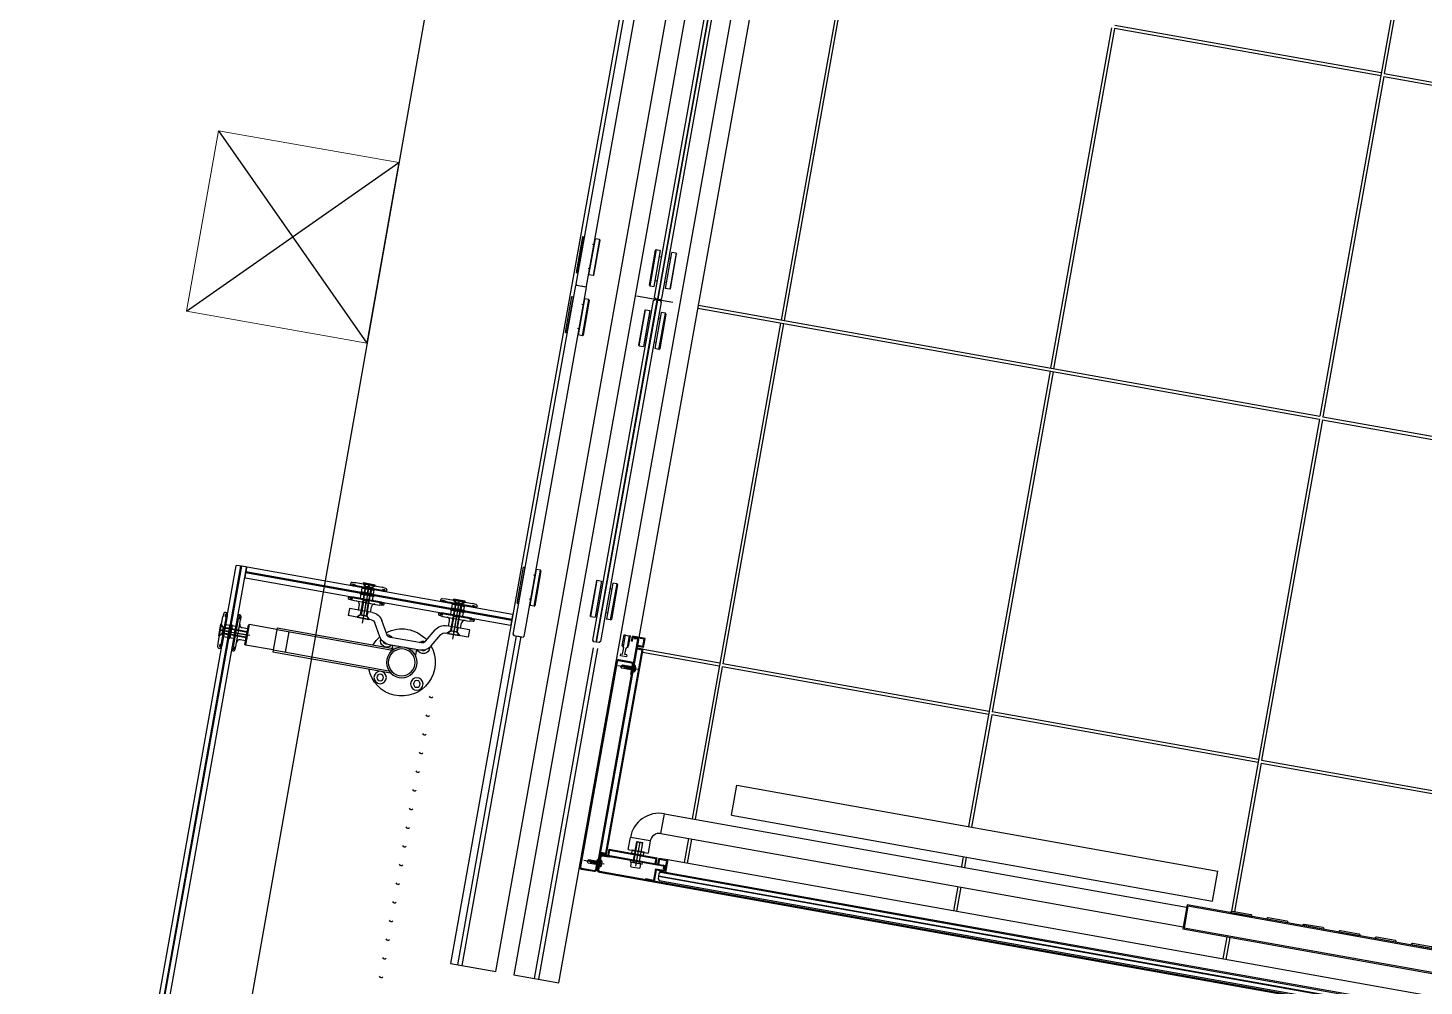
# Model space of a CAD drawing. Header units: centimetres. Extents: x 139057 to 200038, y 34824 to 80516.
# Drawn here: x 172767.7 to 172996.3, y 78361.9 to 78518.8 of the extents above; entities that cross this region are included whole.
import ezdxf

# ---------------------------------------------------------------- set-up
doc = ezdxf.new("R2010")
doc.units = ezdxf.units.CM
doc.header["$LTSCALE"] = 100
doc.layers.get('0').update_dxf_attribs({"lineweight": 0})
doc.layers.add('441_SERRAMENTI_001-AM_0', color=1, linetype='Continuous', lineweight=0)
doc.layers.add('ASFALTO', color=2, linetype='Continuous')
doc.layers.add('M-ASC', color=5, linetype='Continuous')

# ---------------------------------------------------------------- blocks, each defined once
blk = doc.blocks.new('A$C5FE15F62')
for p, q in [((0, 8.3), (19.6, 8.3)), ((0, 1.7), (19.6, 1.7)), ((0.8, 1.7), (0.8, 8.3)), ((20.9, 7), (18, 10)), ((20.9, 3), (18, 0)), ((31.9, 7), (20.9, 7)), ((31.9, 3), (20.9, 3)), ((31.9, 10), (31.9, 7)), ((31.9, 0), (31.9, 3))]:
    blk.add_line(p, q)
for points in [[(18, 10), (0, 10), (0, 8.3)], [(0, 1.7), (0, 0), (18, 0)], [(31.9, 0), (35, 0), (35, 10), (31.9, 10)]]:
    blk.add_lwpolyline(points)
blk = doc.blocks.new('5931_M10x35')
for p, q in [((35, 0), (-5.25, 0)), ((0, 5), (34.4, 5)), ((35, 4.4), (0, 4.4)), ((34.4, 5), (35, 4.4)), ((34.4, 5), (34.4, -5)), ((35, 4.4), (35, -4.4)), ((35, -4.4), (0, -4.4)), ((0, -5), (34.4, -5)), ((35, -4.4), (34.4, -5))]:
    blk.add_line(p, q)
blk.add_lwpolyline([(0, -8), (0, 8), (-6.5, 8), (-7.5, 7), (-7.5, -7), (-6.5, -8)], close=True)
blk = doc.blocks.new('VITE autoforante_M5x20')
for p, q in [((-7.7, 0), (26.4, 0)), ((-3.5, 2.6), (-3.5, -2.6)), ((0, 2.6), (18.9, 2.6)), ((5.3, -2.6), (4, 0.3)), ((7.6, -2.6), (5.3, 2.6)), ((9.8, -2.6), (7.6, 2.6)), ((12.1, -2.6), (9.8, 2.6)), ((12.1, -2.6), (9.8, 2.6)), ((14.4, -2.6), (12.1, 2.6)), ((16.7, -2.6), (14.4, 2.6)), ((18.9, 2.6), (14.9, 1.4)), ((18.9, 2.6), (21, 0)), ((0, -2.6), (18.9, -2.6)), ((18.9, -2.6), (16, -1.2)), ((18.9, -2.6), (21, 0))]:
    blk.add_line(p, q)
blk.add_lwpolyline([(0, 6.1), (0, -6.1), (-0.9, -6.1), (-0.9, 6.1)], close=True)
for centre, start, end in [((-0.2, 2), 102.01, 169.0652), ((-0.2, -2), 190.9348, 257.99)]:
    blk.add_arc(centre, 3.36, start, end)
blk = doc.blocks.new('6666666666666')
for p, q in [((1130, 0), (-1130, 0)), ((-1130, 0), (-1130, -75)), ((-530, -21), (-529, -20)), ((-530, -21), (-530, -28)), ((-530, -21), (-470, -21)), ((-471, -20), (-529, -20)), ((-471, -20), (-470, -21)), ((-470, -21), (-470, -28)), ((-80, -21), (-79, -20)), ((-80, -21), (-80, -28)), ((-80, -21), (-20, -21)), ((-21, -20), (-79, -20)), ((-21, -20), (-20, -21)), ((-20, -21), (-20, -28)), ((0, -2.5), (0, -62.5)), ((21, -20), (20, -21)), ((20, -21), (20, -28)), ((80, -21), (20, -21)), ((21, -20), (79, -20)), ((80, -21), (79, -20)), ((80, -21), (80, -28)), ((-580, -33.8), (-1130, -33.8)), ((-580, -41.2), (-1130, -41.2)), ((-570, -37.1), (-1, -37.1)), ((-570, -37.9), (-1, -37.9)), ((-470, -28), (-530, -28)), ((-520, -28), (-520, -31.1)), ((-520, -47), (-520, -43.9)), ((-480, -28), (-480, -31.1)), ((-480, -47), (-480, -43.9)), ((-20, -28), (-80, -28)), ((-70, -28), (-70, -31.1)), ((-70, -47), (-70, -43.9)), ((-30, -28), (-30, -31.1)), ((-30, -47), (-30, -43.9)), ((570, -37.1), (1, -37.1)), ((570, -37.9), (1, -37.9)), ((20, -28), (80, -28)), ((30, -28), (30, -31.1)), ((30, -47), (30, -43.9)), ((70, -28), (70, -31.1)), ((70, -47), (70, -43.9)), ((-470, -47), (-530, -47)), ((-530, -54), (-530, -47)), ((-530, -54), (-529, -55)), ((-530, -54), (-470, -54)), ((-471, -55), (-529, -55)), ((-471, -55), (-470, -54)), ((-470, -54), (-470, -47)), ((-20, -47), (-80, -47)), ((-80, -54), (-80, -47)), ((-80, -54), (-79, -55)), ((-80, -54), (-20, -54)), ((-21, -55), (-79, -55)), ((-21, -55), (-20, -54)), ((-20, -54), (-20, -47)), ((20, -47), (80, -47)), ((20, -54), (20, -47)), ((21, -55), (20, -54)), ((80, -54), (20, -54)), ((21, -55), (79, -55)), ((80, -54), (79, -55)), ((80, -54), (80, -47)), ((-1130, -75), (1130, -75)), ((-940, -108.5), (-940, -1365)), ((-938.5, -108.5), (-938.5, -1365)), ((-915, -105), (-936.5, -105)), ((-915, -106.5), (-936.5, -106.5)), ((-935, -103.5), (-554, -103.5)), ((-935, -103.5), (-935, -105)), ((-935, -105), (-554, -105)), ((-920, -103.5), (-920, -102)), ((-913, -120), (-913, -108.5)), ((-911.5, -105), (-911.5, -209.5)), ((-911.5, -120), (-911.5, -108.5)), ((-910, -105), (-910, -209.5)), ((-907.5, -105), (-909, -105)), ((-612, -102), (-612, -103.5)), ((-551.5, -97), (-553, -97)), ((-553, -97), (-553, -102.5)), ((-551.5, -97), (-553, -97)), ((-551.5, -97), (-551.5, -105)), ((-550, -105), (550, -105)), ((-2.5, -105), (-2.5, -1138.5)), ((2.5, -105), (2.5, -1138.5)), ((-913, -120), (-911.5, -120)), ((-913, -120), (-911.5, -120)), ((-573.5, -242.5), (-573.5, -115)), ((-568.5, -242.5), (-568.5, -115)), ((-895, -148.5), (-875, -148.5)), ((-895, -148.5), (-895, -181.5)), ((-875, -181.5), (-875, -148.5)), ((-875, -181.5), (-895, -181.5)), ((-938.5, -185), (-937, -185)), ((-938.5, -185), (-937, -185)), ((-938.5, -200), (-919.7, -200)), ((-938.5, -200), (-919.7, -200)), ((-937, -185), (-937, -198.5)), ((-937, -198.5), (-918.2, -198.5)), ((-933.9, -205), (-935.9, -207)), ((-925.1, -205), (-933.9, -205)), ((-929.9, -1365), (-929.9, -205)), ((-929.1, -1365), (-929.1, -205)), ((-923.1, -207), (-925.1, -205)), ((-919.7, -200), (-919.7, -211)), ((-919.7, -200), (-919.7, -211)), ((-918.2, -198.5), (-918.2, -211)), ((-860, -196.5), (-860, -1065)), ((-860, -196.5), (-827, -196.5)), ((-827, -196.5), (-827, -1065)), ((-935.9, -207), (-935.9, -1365)), ((-923.1, -1365), (-923.1, -207)), ((-919.7, -213.5), (-910, -213.5)), ((-919.7, -213.5), (-910, -213.5)), ((-917.2, -212), (-910, -212)), ((-917.2, -213.5), (-910, -213.5)), ((-912.5, -210.5), (-916.2, -210.5)), ((-916.2, -212), (-916.2, -210.5)), ((-912.5, -212), (-916.2, -212)), ((-910, -212), (-910, -213.5)), ((-860, -242.5), (-900, -242.5)), ((-860, -247.5), (-900, -247.5)), ((-2.5, -242.5), (-827, -242.5)), ((-573.5, -247.5), (-827, -247.5)), ((-573.5, -690.5), (-573.5, -247.5)), ((-568.5, -690.5), (-568.5, -247.5)), ((-2.5, -247.5), (-568.5, -247.5)), ((568.5, -242.5), (2.5, -242.5)), ((568.5, -247.5), (2.5, -247.5)), ((-810, -305), (-760, -305)), ((-810, -305), (-810, -1105)), ((-760, -305), (-760, -1105)), ((-860, -690.5), (-900, -690.5)), ((-860, -695.5), (-900, -695.5)), ((-810, -690.5), (-827, -690.5)), ((-810, -695.5), (-827, -695.5)), ((-2.5, -690.5), (-760, -690.5)), ((-573.5, -695.5), (-760, -695.5)), ((-573.5, -1138.5), (-573.5, -695.5)), ((-568.5, -1138.5), (-568.5, -695.5)), ((-2.5, -695.5), (-568.5, -695.5)), ((568.5, -690.5), (2.5, -690.5)), ((568.5, -695.5), (2.5, -695.5)), ((568.5, -1138.5), (568.5, -695.5)), ((573.5, -1138.5), (573.5, -695.5)), ((-810, -1105), (-760, -1105)), ((-863.5, -1138.5), (-900, -1138.5)), ((-2.5, -1138.5), (-820.9, -1138.5)), ((823.5, -1138.5), (2.5, -1138.5)), ((-863.5, -1143.5), (-900, -1143.5)), ((-573.5, -1143.5), (-820.5, -1143.5)), ((-573.5, -1143.5), (-573.5, -1586.5)), ((-568.5, -1143.5), (-568.5, -1586.5)), ((-2.5, -1143.5), (-568.5, -1143.5)), ((-2.5, -1143.5), (-2.5, -1586.5)), ((2.5, -1143.5), (2.5, -1586.5)), ((568.5, -1143.5), (2.5, -1143.5)), ((568.5, -1143.5), (568.5, -1586.5)), ((573.5, -1143.5), (573.5, -1586.5)), ((823.5, -1143.5), (573.5, -1143.5))]:
    blk.add_line(p, q)
at = {"linetype": 'Continuous'}
for p, q in [((-909, -105), (-909, -115)), ((-907.5, -105), (-907.5, -113.5)), ((-907.5, -113.5), (-569.5, -113.5)), ((-569.5, -113.5), (-569.5, -105)), ((-568, -115), (-568, -105)), ((-565, -115), (-565, -105)), ((-563.5, -113.5), (-563.5, -105)), ((-563.5, -113.5), (-551.5, -113.5)), ((-558, -95.3), (-558, -93.8)), ((-558, -93.8), (-550, -93.8)), ((-558, -95.3), (-551.5, -95.3)), ((-551.5, -113.5), (-551.5, -95.3)), ((-550, -115), (-550, -93.8)), ((-910, -117.5), (-900, -117.5)), ((-910, -119), (-910, -117.5)), ((-910, -119), (-901.5, -119)), ((-909, -115), (-568, -115)), ((-901.5, -119), (-901.5, -195.5)), ((-900, -117.5), (-900, -197)), ((-565, -115), (-550, -115)), ((-919.7, -205), (-921.2, -205)), ((-921.2, -205), (-921.2, -215)), ((-919.7, -205), (-919.7, -213.5)), ((-901.5, -195.5), (-910, -195.5)), ((-910, -195.5), (-910, -197)), ((-900, -197), (-910, -197)), ((-900, -200), (-910, -200)), ((-901.5, -201.5), (-910, -201.5)), ((-901.5, -201.5), (-901.5, -213.5)), ((-900, -200), (-900, -215)), ((-900, -215), (-921.2, -215)), ((-921.2, -1365), (-921.2, -215)), ((-901.5, -213.5), (-919.7, -213.5)), ((-900, -215), (-900, -2515))]:
    blk.add_line(p, q, dxfattribs=at)
for points in [[(-1, -33.1), (-1, -41.9), (-3, -43.9), (-568, -43.9), (-570, -41.9), (-570, -33.1), (-568, -31.1), (-3, -31.1)], [(1, -33.1), (1, -41.9), (3, -43.9), (568, -43.9), (570, -41.9), (570, -33.1), (568, -31.1), (3, -31.1)], [(-914.5, -155), (-914.5, -175), (-912, -175), (-912, -155)], [(-900, -175), (-895, -175), (-895, -155), (-900, -155)], [(-823.5, -1665), (-823.5, -1065), (-863.5, -1065), (-863.5, -1665)], [(-825.5, -1663), (-825.5, -1067), (-861.5, -1067), (-861.5, -1663)]]:
    blk.add_lwpolyline(points, close=True)
for points in [[(-612, -103.5), (-595.5, -103.5, 0.414214), (-592, -100), (-592, -78.5, 0.414214), (-595.5, -75), (-936.5, -75, 0.414214), (-940, -78.5), (-940, -100, 0.414214), (-936.5, -103.5), (-920, -103.5)], [(-612, -102), (-595.5, -102, 0.414214), (-593.5, -100), (-593.5, -78.5, 0.414214), (-595.5, -76.5), (-936.5, -76.5, 0.414214), (-938.5, -78.5), (-938.5, -100, 0.414214), (-936.5, -102), (-920, -102)]]:
    blk.add_lwpolyline(points, format="xyb")
for points in [[(-823.5, -1172), (-823.5, -1138), (-822, -1138, -0.414214), (-820.5, -1139.5), (-820.5, -1170.5, -0.414214), (-822, -1172)], [(-823.5, -1232), (-823.5, -1198), (-822, -1198, -0.414214), (-820.5, -1199.5), (-820.5, -1230.5, -0.414214), (-822, -1232)], [(-823.5, -1292), (-823.5, -1258), (-822, -1258, -0.414214), (-820.5, -1259.5), (-820.5, -1290.5, -0.414214), (-822, -1292)], [(-823.5, -1352), (-823.5, -1318), (-822, -1318, -0.414214), (-820.5, -1319.5), (-820.5, -1350.5, -0.414214), (-822, -1352)], [(-823.5, -1412), (-823.5, -1378), (-822, -1378, -0.414214), (-820.5, -1379.5), (-820.5, -1410.5, -0.414214), (-822, -1412)], [(-823.5, -1472), (-823.5, -1438), (-822, -1438, -0.414214), (-820.5, -1439.5), (-820.5, -1470.5, -0.414214), (-822, -1472)]]:
    blk.add_lwpolyline(points, format="xyb", close=True)
for centre, radius, start, end in [((-936.5, -108.5), 3.5, 90, 180), ((-936.5, -108.5), 2, 90, 180), ((-915, -108.5), 3.5, 0, 90), ((-915, -108.5), 2, 0, 90), ((-554, -102.5), 1, 270, 0), ((-554, -102.5), 2.5, 270, 0), ((-875, -196.5), 48, 0, 90), ((-875, -196.5), 15, 0, 90), ((-917.2, -211), 2.5, 180, 270), ((-917.2, -211), 1, 180, 270), ((-912.5, -209.5), 1, 270, 0), ((-912.5, -209.5), 2.5, 270, 0)]:
    blk.add_arc(centre, radius, start, end)
at = {"linetype": 'Continuous', "rotation": 90}
for p in [(-925.8, -106.5), (-602, -105)]:
    blk.add_blockref('VITE autoforante_M5x20', p, dxfattribs=at)
at = {"extrusion": (0, 0, -1), "zscale": -0.9999999999999999}
blk.add_blockref('A$C5FE15F62', (550, -90), dxfattribs=at)
blk.add_blockref('5931_M10x35', (-914.5, -165))
blk = doc.blocks.new('S05')
blk.add_arc((0.27, 0.5), 0.567, 118.0725, 241.9275)
blk = doc.blocks.new('VSEI_M10x16')
for p, q in [((0, 9.75), (0, -9.75)), ((0.5, 9.75), (0, 9.75)), ((16, 0), (0, 0)), ((0.5, 9.75), (0.5, -9.75)), ((0.5, 9.75), (5.25, 5)), ((5.25, 5), (15.4, 5)), ((5.25, 5), (5.25, -5)), ((5.25, 5), (5.25, -5)), ((16, 4.4), (5.25, 4.4)), ((15.4, 5), (16, 4.4)), ((15.4, 5), (15.4, -5)), ((16, 4.4), (16, -4.4)), ((0.5, -9.75), (0, -9.75)), ((0.5, -9.75), (5.25, -5)), ((16, -4.4), (5.25, -4.4)), ((5.25, -5), (15.4, -5)), ((16, -4.4), (15.4, -5))]:
    blk.add_line(p, q)
blk = doc.blocks.new('es5tertetert')
h = blk.add_hatch(color=256)
h.paths.add_polyline_path([(-30, -10, 1), (-26, -10, 1)])
h.paths.add_polyline_path([(-30, 10, 1), (-26, 10, 1)])
for p, q in [((-42.7, 28.2), (-43.5, 22)), ((-40.8, 30), (-38.5, 30)), ((-38.5, 27), (-40, 27)), ((-40, 27), (-40, 23)), ((-40, 23), (-38.5, 23)), ((-38.5, 30), (-38.5, 26.5)), ((-38.5, 23.5), (-38.5, -23.5)), ((-37, 25), (-37, -25)), ((-19.5, 25), (-19.5, -25)), ((-18, 30), (-18, 26.5)), ((-16.8, 30), (-18, 30)), ((-18, 27), (-16.5, 27)), ((-18, 23.5), (-18, -23.5)), ((-16.5, 23), (-18, 23)), ((-16.5, 27), (-16.5, 23)), ((-14.8, 28.2), (-14, 22)), ((-43.5, -22), (-43.5, 22)), ((-40, 5.5), (-43.5, 9)), ((-43.5, 0), (0, 0)), ((-40, 5.5), (-40, -5.5)), ((-40, 5.5), (-38.5, 5.5)), ((-38.5, 8), (-36.5, 10)), ((-38.5, 8), (-38.5, -8)), ((0, 5), (-38.5, 5)), ((0, 4.2), (-38.5, 4.2)), ((-30, 10), (-36.5, 10)), ((-36.5, -10), (-36.5, 10)), ((-30, 10), (-30, -10)), ((-26, 10), (-26, -10)), ((-18, 10), (-26, 10)), ((-14, -22), (-14, 22)), ((0, 10), (-9, 10)), ((0, 10), (0, -10)), ((-40, -5.5), (-43.5, -9)), ((-42.7, -28.2), (-43.5, -22)), ((-40, -5.5), (-38.5, -5.5)), ((0, -4.3), (-38.5, -4.3)), ((0, -5), (-38.5, -5)), ((-36.5, -10), (-38.5, -8)), ((-30, -10), (-36.5, -10)), ((-18, -10), (-26, -10)), ((-14.8, -28.2), (-14, -22)), ((0, -10), (-9, -10)), ((-38.5, -30), (-40.8, -30)), ((-40, -23), (-38.5, -23)), ((-40, -27), (-40, -23)), ((-38.5, -27), (-40, -27)), ((-38.5, -26.5), (-38.5, -30)), ((-16.5, -23), (-18, -23)), ((-18, -26.5), (-18, -30)), ((-18, -27), (-16.5, -27)), ((-18, -30), (-16.8, -30)), ((-16.5, -27), (-16.5, -23))]:
    blk.add_line(p, q)
for centre, radius in [((-38.5, 25), 1.5), ((-18, 25), 1.5), ((-28, 10), 2), ((-28, -10), 2), ((-38.5, -25), 1.5), ((-18, -25), 1.5)]:
    blk.add_circle(centre, radius)
for centre, radius, start, end in [((-40.8, 28), 2, 90, 172.875), ((-16.8, 28), 2, 7.125, 90), ((-28, 10), 2, 180, 0), ((-9, 15), 5, 180, 270), ((-28, -10), 2, 0, 180), ((-9, -15), 5, 90, 180), ((-40.8, -28), 2, 187.125, 270), ((-16.8, -28), 2, 270, 352.875)]:
    blk.add_arc(centre, radius, start, end)
blk.add_blockref('VSEI_M10x16', (-45, 0))
blk = doc.blocks.new('VSEI_M10x30')
for p, q in [((0, 9.75), (0, -9.75)), ((0.5, 9.75), (0, 9.75)), ((30, 0), (0, 0)), ((0.5, 9.75), (0.5, -9.75)), ((0.5, 9.75), (5.25, 5)), ((5.25, 5), (29.4, 5)), ((5.25, 5), (5.25, -5)), ((5.25, 5), (5.25, -5)), ((30, 4.4), (5.25, 4.4)), ((29.4, 5), (30, 4.4)), ((29.4, 5), (29.4, -5)), ((30, 4.4), (30, -4.4)), ((0.5, -9.75), (0, -9.75)), ((0.5, -9.75), (5.25, -5)), ((30, -4.4), (5.25, -4.4)), ((5.25, -5), (29.4, -5)), ((30, -4.4), (29.4, -5))]:
    blk.add_line(p, q)
blk = doc.blocks.new('Fissaggio doppio su fronteporta')
h = blk.add_hatch(color=256)
h.paths.add_polyline_path([(15, 20), (25, 20), (25, 0, 0.236068)])
h.paths.add_polyline_path([(20, -15, 0.162278), (25, 0), (25, -20), (20, -20)])
h.paths.add_polyline_path([(17, -18.3, 0.044913), (20, -15), (20, -20), (17, -20)])
h.paths.add_polyline_path([(17, -18.3), (17, -20), (15, -20, 0.026071)])
for p, q in [((72, 100), (60, 100)), ((60, 100), (60, 61.8)), ((72, 100), (72, 61.8)), ((79.3, 75), (52, 75)), ((64.8, 80.5), (60, 85.2)), ((64.8, 69.5), (60, 64.8)), ((72, 80.5), (64.8, 80.5)), ((64.8, 80.5), (64.8, 69.5)), ((72, 69.5), (64.8, 69.5)), ((35, 42.7), (56, 54.8)), ((25, 25.4), (25, -25.4)), ((37, 25.4), (37, -25.4)), ((41, 32.3), (62, 44.4)), ((25, 20), (15, 20)), ((-20, -211), (-20, -15)), ((-17, -211), (-17, -18.3)), ((25, -20), (15, -20)), ((17, -211), (17, -18.3)), ((20, -211), (20, -15)), ((35, -42.7), (56, -54.8)), ((41, -32.3), (62, -44.4)), ((60, -61.8), (60, -100)), ((64.8, -69.5), (60, -64.8)), ((72, -61.8), (72, -100)), ((79.3, -75), (52, -75)), ((64.8, -80.5), (60, -85.2)), ((72, -69.5), (64.8, -69.5)), ((64.8, -80.5), (64.8, -69.5)), ((72, -80.5), (64.8, -80.5)), ((72, -100), (60, -100)), ((17, -191), (-17, -191)), ((20, -211), (-20, -211)), ((-17, -211), (-17, -257)), ((17, -211), (17, -257)), ((-16, -258), (-17, -257)), ((17, -257), (-17, -257)), ((-16, -258), (16, -258)), ((-5, -258), (-5, -277.4)), ((-4.4, -278), (-4.4, -258)), ((0, -278), (0, -252.7)), ((4.4, -278), (4.4, -258)), ((5, -258), (5, -277.4)), ((17, -257), (16, -258)), ((-5, -277.4), (-4.4, -278)), ((-5, -277.4), (5, -277.4)), ((-4.4, -278), (4.4, -278)), ((4.4, -278), (5, -277.4))]:
    blk.add_line(p, q)
for centre, radius in [((-30.4, 30.4), 10.2), ((-30.4, 30.4), 5.5), ((0, 0), 25), ((0, 0), 22), ((-30.4, -30.4), 10.2), ((-30.4, -30.4), 5.5)]:
    blk.add_circle(centre, radius)
for centre, radius, start, end in [((0, 0), 55, 50.7427, 248.6763), ((52, 61.8), 8, 300, 0), ((52, 61.8), 20, 300, 0), ((30.4, 30.4), 10.2, 81.3251, 238.1717), ((30.4, 30.4), 5.5, 121.7679, 200.2382), ((45, 25.4), 20, 120, 180), ((45, 25.4), 8, 120, 180), ((30.4, 30.4), 10.2, 310.0426, 9.0329), ((0, 0), 55, 322.1827, 37.8173), ((30.4, -30.4), 10.2, 121.8283, 278.6749), ((30.4, -30.4), 10.2, 350.9671, 49.9574), ((0, 0), 55, 291.3237, 309.2573), ((30.4, -30.4), 5.5, 159.7618, 238.2321), ((45, -25.4), 20, 180, 240), ((45, -25.4), 8, 180, 240), ((52, -61.8), 20, 0, 60), ((52, -61.8), 8, 0, 60)]:
    blk.add_arc(centre, radius, start, end)
at = {"xscale": -1}
for p in [(72, 75), (72, -75)]:
    blk.add_blockref('es5tertetert', p, dxfattribs=at)
for name, p, rotation in [('VSEI_M10x30', (60, 75), 180), ('VSEI_M10x30', (60, -75), 180), ('es5tertetert', (0, -258), 270)]:
    blk.add_blockref(name, p, dxfattribs=dict(at, rotation=rotation))
blk = doc.blocks.new('A$C2A0E5694')
for p, q in [((-3444.4, 436.4), (-2104.4, 436.4)), ((-3444.4, 434.9), (-2104.4, 434.9)), ((-2113.9, -16.1), (-2113.9, 426.9)), ((-2112.4, -16.1), (-2112.4, 426.9)), ((-424.7, -16.1), (-2684.7, -16.1)), ((-2684.7, -16.1), (-2684.7, -91.1)), ((-424.6, -16.1), (-2684.6, -16.1)), ((-2684.6, -16.1), (-2684.6, -91.1)), ((-2137.5, -27.4, 0), (-2684.7, -27.4)), ((-2137.5, -34.9, 0), (-2684.7, -34.9)), ((-2024.7, -40.6), (-2084.7, -40.6)), ((-2084.7, -47.6), (-2084.7, -40.6)), ((-2074.7, -40.6), (-2074.7, -37.5)), ((-2034.7, -40.6), (-2034.7, -37.5)), ((-2024.7, -47.6), (-2024.7, -40.6)), ((-1574.7, -40.6), (-1634.7, -40.6)), ((-1634.7, -47.6), (-1634.7, -40.6)), ((-1624.7, -40.6), (-1624.7, -37.5)), ((-1584.7, -40.6), (-1584.7, -37.5)), ((-1574.7, -47.6), (-1574.7, -40.6)), ((-1534.7, -40.6), (-1474.7, -40.6)), ((-1534.7, -47.6), (-1534.7, -40.6)), ((-1524.7, -40.6), (-1524.7, -37.5)), ((-1484.7, -40.6), (-1484.7, -37.5)), ((-1474.7, -47.6), (-1474.7, -40.6)), ((-2084.7, -47.6), (-2083.7, -48.6)), ((-2084.7, -47.6), (-2024.7, -47.6)), ((-2025.7, -48.6), (-2083.7, -48.6)), ((-2025.7, -48.6), (-2024.7, -47.6)), ((-1634.7, -47.6), (-1633.7, -48.6)), ((-1634.7, -47.6), (-1574.7, -47.6)), ((-1575.7, -48.6), (-1633.7, -48.6)), ((-1575.7, -48.6), (-1574.7, -47.6)), ((-1533.7, -48.6), (-1534.7, -47.6)), ((-1474.7, -47.6), (-1534.7, -47.6)), ((-1533.7, -48.6), (-1475.7, -48.6)), ((-1474.7, -47.6), (-1475.7, -48.6)), ((-2684.7, -91.1), (-424.7, -91.1)), ((-2684.6, -91.1), (-424.6, -91.1))]:
    blk.add_line(p, q)
at = {"linetype": 'Continuous'}
for p, q in [((-2136.5, -22.4, 0), (-2137.5, -23.4, 0)), ((-2136.5, -22.4, 0), (-1555.7, -22.4, 0)), ((-2084.7, -19.3), (-2084.7, -21.3)), ((-2084.7, -19.3), (-2024.7, -19.3)), ((-2024.7, -21.3), (-2084.7, -21.3)), ((-2074.7, -21.3), (-2074.7, -22.3)), ((-2034.7, -21.3), (-2034.7, -22.3)), ((-2024.7, -19.3), (-2024.7, -21.3)), ((-1634.7, -19.3), (-1634.7, -21.3)), ((-1634.7, -19.3), (-1574.7, -19.3)), ((-1574.7, -21.3), (-1634.7, -21.3)), ((-1624.7, -21.3), (-1624.7, -22.3)), ((-1584.7, -21.3), (-1584.7, -22.3)), ((-1574.7, -19.3), (-1574.7, -21.3)), ((-1555.7, -22.4, 0), (-1554.7, -23.4, 0)), ((-1553.7, -22.4, 0), (-1554.7, -23.4, 0)), ((-973, -22.4, 0), (-1553.7, -22.4, 0)), ((-1534.7, -19.3), (-1534.7, -21.3)), ((-1474.7, -19.3), (-1534.7, -19.3)), ((-1534.7, -21.3), (-1474.7, -21.3)), ((-1524.7, -21.3), (-1524.7, -22.3)), ((-1484.7, -21.3), (-1484.7, -22.3)), ((-1474.7, -19.3), (-1474.7, -21.3)), ((-2137.5, -23.4, 0), (-2137.5, -38.9, 0)), ((-2137.5, -30.4, 0), (-2137.5, -31.9, 0)), ((-2137.5, -31.9, 0), (-2137.5, -38.9, 0)), ((-2137.5, -38.9, 0), (-2136.5, -39.9, 0)), ((-1555.7, -39.9, 0), (-2136.5, -39.9, 0)), ((-1554.7, -38.9, 0), (-1555.7, -39.9, 0)), ((-1554.7, -23.4, 0), (-1554.7, -38.9, 0)), ((-1554.7, -23.4, 0), (-1554.7, -38.9, 0)), ((-1554.7, -23.4, 0), (-1554.7, -38.9, 0)), ((-1554.7, -31.9, 0), (-1554.7, -38.9, 0)), ((-1554.7, -31.9, 0), (-1554.7, -38.9, 0)), ((-1554.7, -38.9, 0), (-1553.7, -39.9, 0)), ((-1553.7, -39.9, 0), (-973, -39.9, 0))]:
    blk.add_line(p, q, dxfattribs=at)
for points in [[(-3444.4, 443.4), (-3444.4, 427.9), (-3443.4, 426.9), (-2105.4, 426.9), (-2104.4, 427.9), (-2104.4, 443.4), (-2105.4, 444.4), (-3443.4, 444.4)], [(-2120.9, -16.1), (-2105.4, -16.1), (-2104.4, -15.1), (-2104.4, 425.9), (-2105.4, 426.9), (-2120.9, 426.9), (-2121.9, 425.9), (-2121.9, -15.1)]]:
    blk.add_lwpolyline(points, close=True)
at = {"xscale": -1, "rotation": 180}
blk.add_blockref('Fissaggio doppio su fronteporta', (-2213.4, 149.4, 0), dxfattribs=at)
at = {"xscale": 6.000000002255875, "yscale": 6.000000002255875, "zscale": 6.000000002255875, "rotation": 0.006102744007820959, "row_count": 1, "column_count": 27, "row_spacing": 0, "column_spacing": 3.10477887208778}
blk.add_blockref('S05', (-3067.3, 89.4, 0), dxfattribs=at)
blk.add_blockref('6666666666666', (-1554.7, -121))

msp = doc.modelspace()

# ---------------------------------------------------------------- linework, layer by layer
at = {"layer": '441_SERRAMENTI_001-AM_0', "elevation": 0}
msp.add_lwpolyline([(172793.68, 78472.42), (172798.9, 78501.96), (172828.44, 78496.73), (172823.22, 78467.19)], close=True, dxfattribs=at)
at = {"layer": 'ASFALTO', "elevation": 0}
msp.add_lwpolyline([(172996.53, 77968.95), (173011.09, 77966.21), (173040.67, 78123.31), (173109.32, 78110.37), (173134.35, 78250.52), (172795.59, 78310.36), (172924.32, 79039.08), (172954.16, 79033.81), (173022.47, 79420.87), (173035.34, 79454.1), (173352.8, 79331.21), (173369.58, 79425.13), (170735.67, 80516.43)], dxfattribs=at)
at = {"layer": 'M-ASC'}
for p, q in [((172798.9, 78501.96, 0), (172823.22, 78467.19, 0)), ((172793.68, 78472.42, 0), (172828.44, 78496.73, 0))]:
    msp.add_line(p, q, dxfattribs=at)

# ---------------------------------------------------------------- block references
at = {"layer": 'M-ASC', "xscale": 0.1, "yscale": 0.1, "zscale": 0.1, "rotation": 79.87167101770514}
msp.add_blockref('A$C2A0E5694', (172882.55, 78630.15, 0), dxfattribs=at)

doc.saveas('drawing.dxf')
